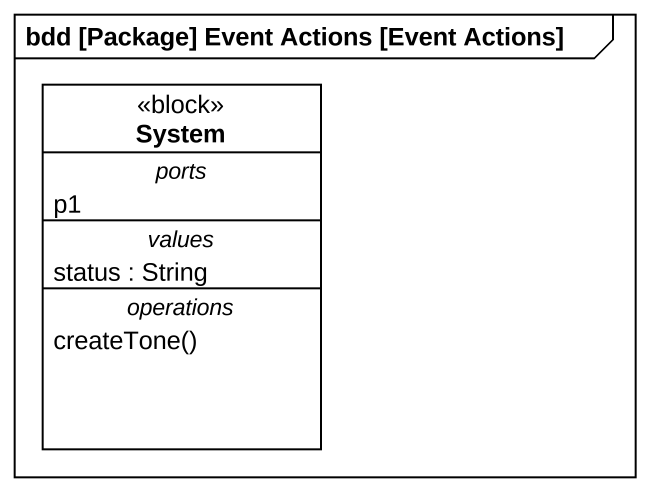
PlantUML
@startuml
mainframe bdd [Package] Event Actions [Event Actions]
hide circle
hide empty members
class System <<block>> {
  -- ports --
  p1
  -- values --
  status : String
  -- operations --
  createTone()
}
@enduml
